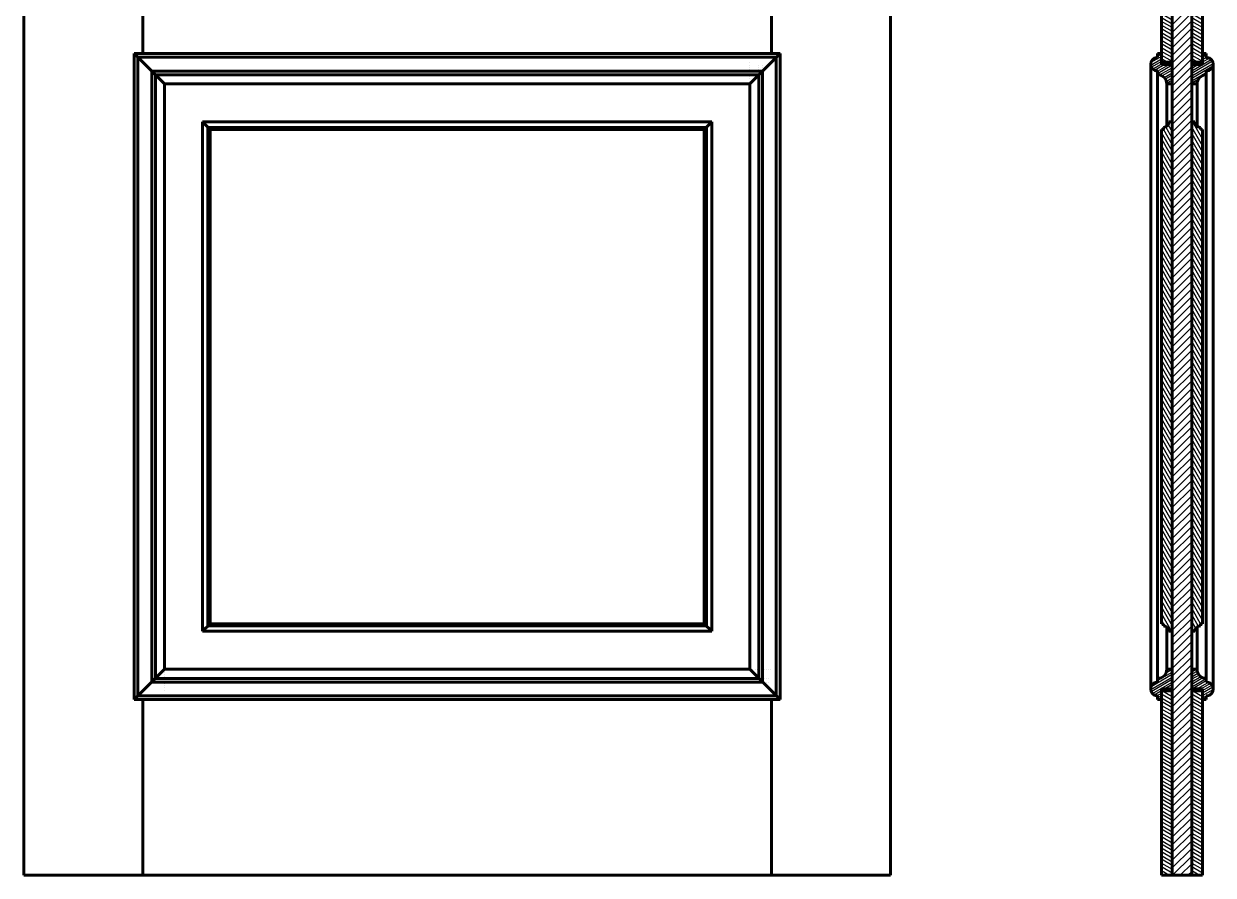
# Model space of a CAD drawing. Header units: inches. Extents: x -4554 to 14101, y -13650 to 2449.
# Drawn here: x 3000 to 4098, y -3200 to -2414 of the extents above; entities that cross this region are included whole.
import ezdxf

# ---------------------------------------------------------------- set-up
doc = ezdxf.new("R2010")
doc.units = ezdxf.units.IN
doc.layers.add('Слой1', color=7, linetype='Continuous')

# ---------------------------------------------------------------- blocks, each defined once
blk = doc.blocks.new('*B170')
at = {"layer": 'Слой1', "linetype": 'Continuous'}
for p, q in [((4078, -2457.9), (4096.1, -2447.4)), ((4088, -2442.9), (4089.5, -2442)), ((4091.5, -2443.2), (4088, -2445.2)), ((4088, -2447.5), (4091.6, -2445.4)), ((4094.4, -2446.1), (4088, -2449.8)), ((4097.3, -2449.1), (4078, -2460.2)), ((4078, -2462.5), (4097.8, -2451.1)), ((4084.2, -2452), (4078, -2455.6)), ((4078, -2453.3), (4080.2, -2452)), ((4097.6, -2453.5), (4078, -2464.8)), ((4078, -2467.1), (4091.5, -2459.3)), ((4084, -2465.9), (4078, -2469.4)), ((4081, -2470), (4083.1, -2468.8))]:
    blk.add_line(p, q, dxfattribs=at)
blk = doc.blocks.new('*B171')
at = {"layer": 'Слой1', "linetype": 'Continuous'}
for p, q in [((4040.2, -2452.6), (4050, -2446.9)), ((4050, -2444.6), (4040.4, -2450.2)), ((4046.5, -2444.3), (4050, -2442.3)), ((4050, -2449.2), (4040.8, -2454.5)), ((4041.9, -2456.2), (4050, -2451.5)), ((4053.2, -2452), (4043.7, -2457.5)), ((4046.5, -2458.2), (4057.2, -2452)), ((4060, -2452.7), (4046.5, -2460.5)), ((4048.4, -2461.7), (4060, -2455)), ((4060, -2457.3), (4050.7, -2462.6)), ((4052.5, -2464), (4060, -2459.6)), ((4060, -2461.9), (4053.7, -2465.5)), ((4054.6, -2467.4), (4060, -2464.2)), ((4060, -2466.5), (4055, -2469.4)), ((4058, -2470), (4060, -2468.8))]:
    blk.add_line(p, q, dxfattribs=at)
blk = doc.blocks.new('*B172')
at = {"layer": 'Слой1', "linetype": 'Continuous'}
for p, q in [((4088, -2348.7), (4078, -2342.9)), ((4078, -2346.4), (4088, -2352.1)), ((4079, -2340), (4088, -2345.2)), ((4088, -2341.7), (4085, -2340)), ((4088, -2355.6), (4078, -2349.8)), ((4078, -2353.3), (4088, -2359.1)), ((4088, -2362.5), (4078, -2356.7)), ((4078, -2360.2), (4088, -2366)), ((4088, -2369.4), (4078, -2363.7)), ((4078, -2367.1), (4088, -2372.9)), ((4088, -2376.4), (4078, -2370.6)), ((4078, -2374.1), (4088, -2379.8)), ((4088, -2383.3), (4078, -2377.5)), ((4078, -2381), (4088, -2386.8)), ((4088, -2390.2), (4078, -2384.5)), ((4078, -2387.9), (4088, -2393.7)), ((4088, -2397.2), (4078, -2391.4)), ((4078, -2394.8), (4088, -2400.6)), ((4088, -2404.1), (4078, -2398.3)), ((4078, -2401.8), (4088, -2407.5)), ((4088, -2411), (4078, -2405.2)), ((4078, -2408.7), (4088, -2414.5)), ((4088, -2417.9), (4078, -2412.2)), ((4078, -2415.6), (4088, -2421.4)), ((4088, -2424.9), (4078, -2419.1)), ((4078, -2422.6), (4088, -2428.3)), ((4088, -2431.8), (4078, -2426)), ((4078, -2429.5), (4088, -2435.3)), ((4088, -2438.7), (4078, -2433)), ((4078, -2436.4), (4088, -2442.2)), ((4088, -2445.7), (4078, -2439.9)), ((4078, -2443.3), (4088, -2449.1)), ((4083.5, -2450), (4078, -2446.8))]:
    blk.add_line(p, q, dxfattribs=at)
blk = doc.blocks.new('*B173')
at = {"layer": 'Слой1', "linetype": 'Continuous'}
for p, q in [((4060, -2348.7), (4050, -2342.9)), ((4050, -2346.4), (4060, -2352.1)), ((4051, -2340), (4060, -2345.2)), ((4060, -2341.7), (4057, -2340)), ((4060, -2355.6), (4050, -2349.8)), ((4050, -2353.3), (4060, -2359.1)), ((4060, -2362.5), (4050, -2356.7)), ((4050, -2360.2), (4060, -2366)), ((4060, -2369.4), (4050, -2363.7)), ((4050, -2367.1), (4060, -2372.9)), ((4060, -2376.4), (4050, -2370.6)), ((4050, -2374.1), (4060, -2379.8)), ((4060, -2383.3), (4050, -2377.5)), ((4050, -2381), (4060, -2386.8)), ((4060, -2390.2), (4050, -2384.5)), ((4050, -2387.9), (4060, -2393.7)), ((4060, -2397.2), (4050, -2391.4)), ((4050, -2394.8), (4060, -2400.6)), ((4060, -2404.1), (4050, -2398.3)), ((4050, -2401.8), (4060, -2407.5)), ((4060, -2411), (4050, -2405.2)), ((4050, -2408.7), (4060, -2414.5)), ((4060, -2417.9), (4050, -2412.2)), ((4050, -2415.6), (4060, -2421.4)), ((4060, -2424.9), (4050, -2419.1)), ((4050, -2422.6), (4060, -2428.3)), ((4060, -2431.8), (4050, -2426)), ((4050, -2429.5), (4060, -2435.3)), ((4060, -2438.7), (4050, -2433)), ((4050, -2436.4), (4060, -2442.2)), ((4060, -2445.7), (4050, -2439.9)), ((4050, -2443.3), (4060, -2449.1)), ((4055.5, -2450), (4050, -2446.8))]:
    blk.add_line(p, q, dxfattribs=at)
blk = doc.blocks.new('*B174')
at = {"layer": 'Слой1', "linetype": 'Continuous'}
for p, q in [((4079, -3030), (4088, -3035.2)), ((4088, -3031.7), (4085, -3030)), ((4088, -3038.7), (4078, -3032.9)), ((4078, -3036.4), (4088, -3042.1)), ((4088, -3045.6), (4078, -3039.8)), ((4078, -3043.3), (4088, -3049.1)), ((4088, -3052.5), (4078, -3046.7)), ((4078, -3050.2), (4088, -3056)), ((4088, -3059.4), (4078, -3053.7)), ((4078, -3057.1), (4088, -3062.9)), ((4088, -3066.4), (4078, -3060.6)), ((4078, -3064.1), (4088, -3069.8)), ((4088, -3073.3), (4078, -3067.5)), ((4078, -3071), (4088, -3076.8)), ((4088, -3080.2), (4078, -3074.5)), ((4078, -3077.9), (4088, -3083.7)), ((4088, -3087.2), (4078, -3081.4)), ((4078, -3084.8), (4088, -3090.6)), ((4088, -3094.1), (4078, -3088.3)), ((4078, -3091.8), (4088, -3097.5)), ((4088, -3101), (4078, -3095.2)), ((4078, -3098.7), (4088, -3104.5)), ((4088, -3107.9), (4078, -3102.2)), ((4078, -3105.6), (4088, -3111.4)), ((4088, -3114.9), (4078, -3109.1)), ((4078, -3112.6), (4088, -3118.3)), ((4088, -3121.8), (4078, -3116)), ((4078, -3119.5), (4088, -3125.3)), ((4088, -3128.7), (4078, -3123)), ((4078, -3126.4), (4088, -3132.2)), ((4088, -3135.7), (4078, -3129.9)), ((4078, -3133.3), (4088, -3139.1)), ((4088, -3142.6), (4078, -3136.8)), ((4078, -3140.3), (4088, -3146)), ((4088, -3149.5), (4078, -3143.7)), ((4078, -3147.2), (4088, -3153)), ((4088, -3156.4), (4078, -3150.7)), ((4078, -3154.1), (4088, -3159.9)), ((4088, -3163.4), (4078, -3157.6)), ((4078, -3161.1), (4088, -3166.8)), ((4088, -3170.3), (4078, -3164.5)), ((4078, -3168), (4088, -3173.8)), ((4088, -3177.2), (4078, -3171.5)), ((4078, -3174.9), (4088, -3180.7)), ((4088, -3184.2), (4078, -3178.4)), ((4078, -3181.8), (4088, -3187.6)), ((4088, -3191.1), (4078, -3185.3)), ((4078, -3188.8), (4088, -3194.5)), ((4088, -3198), (4078, -3192.2)), ((4078, -3195.7), (4085.4, -3200)), ((4079.4, -3200), (4078, -3199.2))]:
    blk.add_line(p, q, dxfattribs=at)
blk = doc.blocks.new('*B175')
at = {"layer": 'Слой1', "linetype": 'Continuous'}
for p, q in [((4051, -3030), (4060, -3035.2)), ((4060, -3031.7), (4057, -3030)), ((4060, -3038.7), (4050, -3032.9)), ((4050, -3036.4), (4060, -3042.1)), ((4060, -3045.6), (4050, -3039.8)), ((4050, -3043.3), (4060, -3049.1)), ((4060, -3052.5), (4050, -3046.7)), ((4050, -3050.2), (4060, -3056)), ((4060, -3059.4), (4050, -3053.7)), ((4050, -3057.1), (4060, -3062.9)), ((4060, -3066.4), (4050, -3060.6)), ((4050, -3064.1), (4060, -3069.8)), ((4060, -3073.3), (4050, -3067.5)), ((4050, -3071), (4060, -3076.8)), ((4060, -3080.2), (4050, -3074.5)), ((4050, -3077.9), (4060, -3083.7)), ((4060, -3087.2), (4050, -3081.4)), ((4050, -3084.8), (4060, -3090.6)), ((4060, -3094.1), (4050, -3088.3)), ((4050, -3091.8), (4060, -3097.5)), ((4060, -3101), (4050, -3095.2)), ((4050, -3098.7), (4060, -3104.5)), ((4060, -3107.9), (4050, -3102.2)), ((4050, -3105.6), (4060, -3111.4)), ((4060, -3114.9), (4050, -3109.1)), ((4050, -3112.6), (4060, -3118.3)), ((4060, -3121.8), (4050, -3116)), ((4050, -3119.5), (4060, -3125.3)), ((4060, -3128.7), (4050, -3123)), ((4050, -3126.4), (4060, -3132.2)), ((4060, -3135.7), (4050, -3129.9)), ((4050, -3133.3), (4060, -3139.1)), ((4060, -3142.6), (4050, -3136.8)), ((4050, -3140.3), (4060, -3146)), ((4060, -3149.5), (4050, -3143.7)), ((4050, -3147.2), (4060, -3153)), ((4060, -3156.4), (4050, -3150.7)), ((4050, -3154.1), (4060, -3159.9)), ((4060, -3163.4), (4050, -3157.6)), ((4050, -3161.1), (4060, -3166.8)), ((4060, -3170.3), (4050, -3164.5)), ((4050, -3168), (4060, -3173.8)), ((4060, -3177.2), (4050, -3171.5)), ((4050, -3174.9), (4060, -3180.7)), ((4060, -3184.2), (4050, -3178.4)), ((4050, -3181.8), (4060, -3187.6)), ((4060, -3191.1), (4050, -3185.3)), ((4050, -3188.8), (4060, -3194.5)), ((4060, -3198), (4050, -3192.2)), ((4050, -3195.7), (4057.4, -3200)), ((4051.4, -3200), (4050, -3199.2))]:
    blk.add_line(p, q, dxfattribs=at)
blk = doc.blocks.new('*B176')
at = {"layer": 'Слой1', "linetype": 'Continuous'}
for p, q in [((4088, -2527), (4078, -2509.7)), ((4078.7, -2505), (4088, -2521)), ((4086, -2511.6), (4085.1, -2509.9)), ((4088, -2515), (4086.3, -2512)), ((4078, -2515.7), (4088, -2533)), ((4088, -2539), (4078, -2521.7)), ((4078, -2527.7), (4088, -2545)), ((4088, -2551), (4078, -2533.7)), ((4078, -2539.7), (4088, -2557)), ((4088, -2563), (4078, -2545.7)), ((4078, -2551.7), (4088, -2569)), ((4088, -2575), (4078, -2557.7)), ((4078, -2563.7), (4088, -2581)), ((4088, -2587), (4078, -2569.7)), ((4078, -2575.7), (4088, -2593)), ((4088, -2599), (4078, -2581.7)), ((4078, -2587.7), (4088, -2605)), ((4088, -2611), (4078, -2593.7)), ((4078, -2599.7), (4088, -2617)), ((4088, -2623), (4078, -2605.7)), ((4078, -2611.7), (4088, -2629)), ((4088, -2635), (4078, -2617.7)), ((4078, -2623.7), (4088, -2641)), ((4088, -2647), (4078, -2629.7)), ((4078, -2635.7), (4088, -2653)), ((4088, -2659), (4078, -2641.7)), ((4078, -2647.7), (4088, -2665)), ((4088, -2671), (4078, -2653.7)), ((4078, -2659.7), (4088, -2677)), ((4088, -2683), (4078, -2665.7)), ((4078, -2671.7), (4088, -2689)), ((4088, -2695), (4078, -2677.7)), ((4078, -2683.7), (4088, -2701)), ((4088, -2707), (4078, -2689.7)), ((4078, -2695.7), (4088, -2713)), ((4088, -2719), (4078, -2701.7)), ((4078, -2707.7), (4088, -2725)), ((4088, -2731), (4078, -2713.7)), ((4078, -2719.7), (4088, -2737)), ((4088, -2743), (4078, -2725.7)), ((4078, -2731.7), (4088, -2749)), ((4088, -2755), (4078, -2737.7)), ((4078, -2743.7), (4088, -2761)), ((4088, -2767), (4078, -2749.7)), ((4078, -2755.7), (4088, -2773)), ((4088, -2779), (4078, -2761.7)), ((4078, -2767.7), (4088, -2785)), ((4088, -2791), (4078, -2773.7)), ((4078, -2779.7), (4088, -2797)), ((4088, -2803), (4078, -2785.7)), ((4078, -2791.7), (4088, -2809)), ((4088, -2815), (4078, -2797.7)), ((4078, -2803.7), (4088, -2821)), ((4088, -2827), (4078, -2809.7)), ((4078, -2815.7), (4088, -2833)), ((4088, -2839), (4078, -2821.7)), ((4078, -2827.7), (4088, -2845)), ((4088, -2851), (4078, -2833.7)), ((4078, -2839.7), (4088, -2857)), ((4088, -2863), (4078, -2845.7)), ((4078, -2851.7), (4088, -2869)), ((4088, -2875), (4078, -2857.7)), ((4078, -2863.7), (4088, -2881)), ((4088, -2887), (4078, -2869.7)), ((4078, -2875.7), (4088, -2893)), ((4088, -2899), (4078, -2881.7)), ((4078, -2887.7), (4088, -2905)), ((4088, -2911), (4078, -2893.7)), ((4078, -2899.7), (4088, -2917)), ((4088, -2923), (4078, -2905.7)), ((4078, -2911.7), (4088, -2929)), ((4088, -2935), (4078, -2917.7)), ((4078, -2923.7), (4088, -2941)), ((4088, -2947), (4078, -2929.7)), ((4078, -2935.7), (4088, -2953)), ((4088, -2959), (4078, -2941.7)), ((4078, -2947.7), (4088, -2965)), ((4086.2, -2968), (4078, -2953.7)), ((4078, -2959.7), (4084.1, -2970.3)), ((4081.8, -2972.3), (4078, -2965.7)), ((4078, -2971.7), (4079.9, -2975))]:
    blk.add_line(p, q, dxfattribs=at)
blk = doc.blocks.new('*B177')
at = {"layer": 'Слой1', "linetype": 'Continuous'}
for p, q in [((4051.9, -2512), (4060, -2526)), ((4060, -2520), (4054, -2509.6)), ((4056.3, -2507.6), (4060, -2514)), ((4060, -2508), (4058.3, -2505)), ((4060, -2532), (4050, -2514.7)), ((4050, -2520.7), (4060, -2538)), ((4060, -2544), (4050, -2526.7)), ((4050, -2532.7), (4060, -2550)), ((4060, -2556), (4050, -2538.7)), ((4050, -2544.7), (4060, -2562)), ((4060, -2568), (4050, -2550.7)), ((4050, -2556.7), (4060, -2574)), ((4060, -2580), (4050, -2562.7)), ((4050, -2568.7), (4060, -2586)), ((4060, -2592), (4050, -2574.7)), ((4050, -2580.7), (4060, -2598)), ((4060, -2604), (4050, -2586.7)), ((4050, -2592.7), (4060, -2610)), ((4060, -2616), (4050, -2598.7)), ((4050, -2604.7), (4060, -2622)), ((4060, -2628), (4050, -2610.7)), ((4050, -2616.7), (4060, -2634)), ((4060, -2640), (4050, -2622.7)), ((4050, -2628.7), (4060, -2646)), ((4060, -2652), (4050, -2634.7)), ((4050, -2640.7), (4060, -2658)), ((4060, -2664), (4050, -2646.7)), ((4050, -2652.7), (4060, -2670)), ((4060, -2676), (4050, -2658.7)), ((4050, -2664.7), (4060, -2682)), ((4060, -2688), (4050, -2670.7)), ((4050, -2676.7), (4060, -2694)), ((4060, -2700), (4050, -2682.7)), ((4050, -2688.7), (4060, -2706)), ((4060, -2712), (4050, -2694.7)), ((4050, -2700.7), (4060, -2718)), ((4060, -2724), (4050, -2706.7)), ((4050, -2712.7), (4060, -2730)), ((4060, -2736), (4050, -2718.7)), ((4050, -2724.7), (4060, -2742)), ((4060, -2748), (4050, -2730.7)), ((4050, -2736.7), (4060, -2754)), ((4060, -2760), (4050, -2742.7)), ((4050, -2748.7), (4060, -2766)), ((4060, -2772), (4050, -2754.7)), ((4050, -2760.7), (4060, -2778)), ((4060, -2784), (4050, -2766.7)), ((4050, -2772.7), (4060, -2790)), ((4060, -2796), (4050, -2778.7)), ((4050, -2784.7), (4060, -2802)), ((4060, -2808), (4050, -2790.7)), ((4050, -2796.7), (4060, -2814)), ((4060, -2820), (4050, -2802.7)), ((4050, -2808.7), (4060, -2826)), ((4060, -2832), (4050, -2814.7)), ((4050, -2820.7), (4060, -2838)), ((4060, -2844), (4050, -2826.7)), ((4050, -2832.7), (4060, -2850)), ((4060, -2856), (4050, -2838.7)), ((4050, -2844.7), (4060, -2862)), ((4060, -2868), (4050, -2850.7)), ((4050, -2856.7), (4060, -2874)), ((4060, -2880), (4050, -2862.7)), ((4050, -2868.7), (4060, -2886)), ((4060, -2892), (4050, -2874.7)), ((4050, -2880.7), (4060, -2898)), ((4060, -2904), (4050, -2886.7)), ((4050, -2892.7), (4060, -2910)), ((4060, -2916), (4050, -2898.7)), ((4050, -2904.7), (4060, -2922)), ((4060, -2928), (4050, -2910.7)), ((4050, -2916.7), (4060, -2934)), ((4060, -2940), (4050, -2922.7)), ((4050, -2928.7), (4060, -2946)), ((4060, -2952), (4050, -2934.7)), ((4050, -2940.7), (4060, -2958)), ((4060, -2964), (4050, -2946.7)), ((4050, -2952.7), (4060, -2970)), ((4059.4, -2975), (4050, -2958.7)), ((4050, -2964.7), (4051.9, -2968)), ((4052, -2968.1), (4053.1, -2970.1))]:
    blk.add_line(p, q, dxfattribs=at)
blk = doc.blocks.new('*B178')
at = {"layer": 'Слой1', "linetype": 'Continuous'}
for p, q in [((4078, -3012.3), (4082, -3010)), ((4083.2, -3011.6), (4078, -3014.6)), ((4078, -3016.9), (4083.8, -3013.6)), ((4084.8, -3015.3), (4078, -3019.2)), ((4078, -3021.5), (4086.3, -3016.7)), ((4088.3, -3017.9), (4078, -3023.9)), ((4078, -3026.2), (4091.3, -3018.5)), ((4091.5, -3020.7), (4078.8, -3028)), ((4082.8, -3028), (4093.1, -3022.1)), ((4095.3, -3023.1), (4086.8, -3028)), ((4088, -3029.6), (4096.7, -3024.6)), ((4097.6, -3026.4), (4088, -3031.9)), ((4088, -3034.2), (4097.8, -3028.6)), ((4097.1, -3031.3), (4088, -3036.6)), ((4089.5, -3038), (4091.5, -3036.8))]:
    blk.add_line(p, q, dxfattribs=at)
blk = doc.blocks.new('*B179')
at = {"layer": 'Слой1', "linetype": 'Continuous'}
for p, q in [((4040.2, -3028.7), (4060, -3017.2)), ((4060, -3014.9), (4040.5, -3026.2)), ((4046.5, -3020.4), (4060, -3012.6)), ((4060, -3010.3), (4054.2, -3013.6)), ((4055, -3010.9), (4056.5, -3010)), ((4060, -3019.5), (4040.6, -3030.7)), ((4041.7, -3032.4), (4060, -3021.8)), ((4050, -3029.9), (4043.3, -3033.8)), ((4060, -3024.1), (4053.3, -3028)), ((4057.3, -3028), (4060, -3026.5)), ((4045.9, -3034.6), (4050, -3032.2)), ((4050, -3034.5), (4046.5, -3036.6)), ((4048, -3038), (4050, -3036.8))]:
    blk.add_line(p, q, dxfattribs=at)
blk = doc.blocks.new('*B180')
at = {"layer": 'Слой1', "linetype": 'Continuous'}
for p, q in [((4078, -2397.4), (4060, -2415.4)), ((4060, -2422.5), (4078, -2404.5)), ((4078, -2411.6), (4060, -2429.6)), ((4060, -2436.6), (4078, -2418.6)), ((4078, -2425.7), (4060, -2443.7)), ((4060, -2450.8), (4078, -2432.8)), ((4078, -2439.9), (4060, -2457.9)), ((4060, -2464.9), (4078, -2446.9)), ((4078, -2454), (4060, -2472)), ((4060, -2479.1), (4078, -2461.1)), ((4078, -2468.1), (4060, -2486.1)), ((4060, -2493.2), (4078, -2475.2)), ((4078, -2482.3), (4060, -2500.3)), ((4060, -2507.4), (4078, -2489.4)), ((4078, -2496.4), (4060, -2514.4)), ((4060, -2521.5), (4078, -2503.5)), ((4078, -2510.6), (4060, -2528.6)), ((4060, -2535.6), (4078, -2517.6)), ((4078, -2524.7), (4060, -2542.7)), ((4060, -2549.8), (4078, -2531.8)), ((4078, -2538.9), (4060, -2556.9)), ((4060, -2563.9), (4078, -2545.9)), ((4078, -2553), (4060, -2571)), ((4060, -2578.1), (4078, -2560.1)), ((4078, -2567.1), (4060, -2585.1)), ((4060, -2592.2), (4078, -2574.2)), ((4078, -2581.3), (4060, -2599.3)), ((4060, -2606.4), (4078, -2588.4)), ((4078, -2595.4), (4060, -2613.4)), ((4060, -2620.5), (4078, -2602.5)), ((4078, -2609.6), (4060, -2627.6)), ((4060, -2634.6), (4078, -2616.6)), ((4078, -2623.7), (4060, -2641.7)), ((4060, -2648.8), (4078, -2630.8)), ((4078, -2637.9), (4060, -2655.9)), ((4060, -2662.9), (4078, -2644.9)), ((4078, -2652), (4060, -2670)), ((4060, -2677.1), (4078, -2659.1)), ((4078, -2666.1), (4060, -2684.1)), ((4060, -2691.2), (4078, -2673.2)), ((4078, -2680.3), (4060, -2698.3)), ((4060, -2705.3), (4078, -2687.3)), ((4078, -2694.4), (4060, -2712.4)), ((4060, -2719.5), (4078, -2701.5)), ((4078, -2708.6), (4060, -2726.6)), ((4060, -2733.6), (4078, -2715.6)), ((4078, -2722.7), (4060, -2740.7)), ((4060, -2747.8), (4078, -2729.8)), ((4078, -2736.8), (4060, -2754.8)), ((4060, -2761.9), (4078, -2743.9)), ((4078, -2751), (4060, -2769)), ((4060, -2776.1), (4078, -2758.1)), ((4078, -2765.1), (4060, -2783.1)), ((4060, -2790.2), (4078, -2772.2)), ((4078, -2779.3), (4060, -2797.3)), ((4060, -2804.3), (4078, -2786.3)), ((4078, -2793.4), (4060, -2811.4)), ((4060, -2818.5), (4078, -2800.5)), ((4078, -2807.6), (4060, -2825.6)), ((4060, -2832.6), (4078, -2814.6)), ((4078, -2821.7), (4060, -2839.7)), ((4060, -2846.8), (4078, -2828.8)), ((4078, -2835.8), (4060, -2853.8)), ((4060, -2860.9), (4078, -2842.9)), ((4078, -2850), (4060, -2868)), ((4060, -2875.1), (4078, -2857.1)), ((4078, -2864.1), (4060, -2882.1)), ((4060, -2889.2), (4078, -2871.2)), ((4078, -2878.3), (4060, -2896.3)), ((4060, -2903.3), (4078, -2885.3)), ((4078, -2892.4), (4060, -2910.4)), ((4060, -2917.5), (4078, -2899.5)), ((4078, -2906.6), (4060, -2924.6)), ((4060, -2931.6), (4078, -2913.6)), ((4078, -2920.7), (4060, -2938.7)), ((4060, -2945.8), (4078, -2927.8)), ((4078, -2934.8), (4060, -2952.8)), ((4060, -2959.9), (4078, -2941.9)), ((4078, -2949), (4060, -2967)), ((4060, -2974), (4078, -2956)), ((4078, -2963.1), (4060, -2981.1)), ((4060, -2988.2), (4078, -2970.2)), ((4078, -2977.3), (4060, -2995.3)), ((4060, -3002.3), (4078, -2984.3)), ((4078, -2991.4), (4060, -3009.4)), ((4060, -3016.5), (4078, -2998.5)), ((4078, -3005.5), (4060, -3023.5)), ((4060, -3030.6), (4078, -3012.6)), ((4078, -3019.7), (4060, -3037.7)), ((4060, -3044.8), (4078, -3026.8)), ((4078, -3033.8), (4060, -3051.8)), ((4060, -3058.9), (4078, -3040.9)), ((4078, -3048), (4060, -3066)), ((4060, -3073), (4078, -3055)), ((4078, -3062.1), (4060, -3080.1)), ((4060, -3087.2), (4078, -3069.2)), ((4078, -3076.3), (4060, -3094.3)), ((4060, -3101.3), (4078, -3083.3)), ((4078, -3090.4), (4060, -3108.4)), ((4060, -3115.5), (4078, -3097.5)), ((4078, -3104.5), (4060, -3122.5)), ((4060, -3129.6), (4078, -3111.6)), ((4078, -3118.7), (4060, -3136.7)), ((4060, -3143.8), (4078, -3125.8)), ((4078, -3132.8), (4060, -3150.8)), ((4060, -3157.9), (4078, -3139.9)), ((4078, -3147), (4060, -3165)), ((4060, -3172), (4078, -3154)), ((4078, -3161.1), (4060, -3179.1)), ((4060, -3186.2), (4078, -3168.2)), ((4078, -3175.3), (4060, -3193.3)), ((4060.3, -3200), (4078, -3182.3)), ((4078, -3189.4), (4067.4, -3200)), ((4074.5, -3200), (4078, -3196.5))]:
    blk.add_line(p, q, dxfattribs=at)

msp = doc.modelspace()

# ---------------------------------------------------------------- linework, layer by layer
at = {"layer": 'Слой1', "color": 7, "linetype": 'Continuous', "lineweight": 60}
for p, q in [((3000, -3200), (3000, -1100)), ((3800, -3200), (3800, -1100)), ((4050, -2452), (4050, -2338)), ((4088, -2452), (4088, -2338)), ((3110, -2442), (3110, -2348)), ((3690, -2442), (3690, -2348)), ((4060, -3200), (4060, -2340)), ((4078, -3200), (4078, -2340)), ((3102, -2442), (3102, -3038)), ((3102, -2442), (3698, -2442)), ((3130, -2470), (3102, -2442)), ((3694.6, -2445.4), (3105.4, -2445.4)), ((3105.4, -3034.6), (3105.4, -2445.4)), ((3110, -2445.8), (3110, -2445.8)), ((3121.5, -2445.8), (3121.5, -2445.8)), ((3670, -2470), (3698, -2442)), ((3690, -2445.8), (3690, -2445.8)), ((3694.6, -3034.6), (3694.6, -2445.4)), ((3698, -2442), (3698, -3038)), ((4046.5, -2445.4), (4046.5, -2442)), ((4046.5, -2442), (4050, -2442)), ((4050, -2442), (4050, -2452)), ((4091.5, -2442), (4088, -2442)), ((4088, -2442), (4088, -2452)), ((4091.5, -2445.4), (4091.5, -2442)), ((3681.9, -2458.1), (3118.1, -2458.1)), ((3118.1, -3021.9), (3118.1, -2458.1)), ((3670, -2450.6), (3670, -2450.6)), ((3670, -2452.9), (3670, -2452.9)), ((3670, -2454.9), (3670, -2454.9)), ((3670, -2456.6), (3670, -2456.6)), ((3670, -2457.7), (3670, -2457.7)), ((3678.5, -2452.9), (3678.5, -2452.9)), ((3678.5, -2454.9), (3678.5, -2454.9)), ((3678.5, -2456.6), (3678.5, -2456.6)), ((3681.9, -2458.1), (3681.8, -2458.2)), ((3681.9, -2452.9), (3681.9, -2452.9)), ((3681.9, -2454.9), (3681.9, -2454.9)), ((3681.9, -3021.9), (3681.9, -2458.1)), ((4040.2, -3027.1), (4040.2, -2452.9)), ((4046.5, -2461.5), (4046.5, -2458.1)), ((4060, -2450), (4050, -2450)), ((4050, -2452), (4060, -2452)), ((4078, -2450), (4088, -2450)), ((4088, -2452), (4078, -2452)), ((4091.5, -2461.5), (4091.5, -2458.1)), ((4097.8, -3027.1), (4097.8, -2452.9)), ((3121.5, -3018.5), (3121.5, -2461.5)), ((3678.5, -2461.5), (3121.5, -2461.5)), ((3130, -3010), (3130, -2470)), ((3670, -2470), (3130, -2470)), ((3670, -2461.5), (3670, -2461.5)), ((3670, -2463.1), (3670, -2463.1)), ((3670, -2465), (3670, -2465)), ((3670, -2467.4), (3670, -2467.4)), ((3670, -3010), (3670, -2470)), ((3678.5, -3018.5), (3678.5, -2461.5)), ((4046.5, -3018.5), (4046.5, -2461.5)), ((4055, -2508.9), (4055, -2470)), ((4060, -2470), (4055, -2470)), ((4078, -2470), (4083, -2470)), ((4083, -2508.9), (4083, -2470)), ((4091.5, -3018.5), (4091.5, -2461.5)), ((3635, -2505), (3165, -2505)), ((3172, -2512), (3165, -2505)), ((3165, -2975), (3165, -2505)), ((3170, -2510), (3630, -2510)), ((3170, -2510), (3170, -2970)), ((3172, -2512), (3628, -2512)), ((3172, -2968), (3172, -2512)), ((3628, -2512), (3635, -2505)), ((3628, -2968), (3628, -2512)), ((3630, -2510), (3630, -2970)), ((3635, -2975), (3635, -2505)), ((4050, -2968), (4050, -2512)), ((4050, -2512), (4052, -2512)), ((4052, -2512), (4052, -2510)), ((4057, -2505), (4060, -2505)), ((4081, -2505), (4078, -2505)), ((4086, -2512), (4086, -2510)), ((4088, -2512), (4086, -2512)), ((4088, -2968), (4088, -2512)), ((3172, -2968), (3165, -2975)), ((3635, -2975), (3165, -2975)), ((3630, -2970), (3170, -2970)), ((3628, -2968), (3172, -2968)), ((3635, -2975), (3628, -2968)), ((4050, -2968), (4052, -2968)), ((4052, -2968), (4052, -2970)), ((4055, -2971.1), (4055, -3010)), ((4057, -2975), (4060, -2975)), ((4081, -2975), (4078, -2975)), ((4083, -2971.1), (4083, -3010)), ((4088, -2968), (4086, -2968)), ((4086, -2968), (4086, -2970)), ((3102, -3038), (3130, -3010)), ((3678.5, -3018.5), (3121.5, -3018.5)), ((3670, -3010), (3130, -3010)), ((3130, -3012.6), (3130, -3012.6)), ((3130, -3015), (3130, -3015)), ((3130, -3016.9), (3130, -3016.9)), ((3130, -3018.5), (3130, -3018.5)), ((3698, -3038), (3670, -3010)), ((3672.6, -3010), (3672.6, -3010)), ((3675, -3010), (3675, -3010)), ((3676.9, -3010), (3676.9, -3010)), ((3678.5, -3010), (3678.5, -3010)), ((3682.3, -3010), (3682.3, -3010)), ((3683.4, -3010), (3683.4, -3010)), ((3683.4, -3018.5), (3683.4, -3018.5)), ((3685.1, -3010), (3685.1, -3010)), ((3685.1, -3018.5), (3685.1, -3018.5)), ((3687.1, -3010), (3687.1, -3010)), ((3687.1, -3018.5), (3687.1, -3018.5)), ((3689.4, -3010), (3689.4, -3010)), ((4046.5, -3018.5), (4046.5, -3021.9)), ((4060, -3010), (4055, -3010)), ((4078, -3010), (4083, -3010)), ((4091.5, -3018.5), (4091.5, -3021.9)), ((3118.1, -3021.9), (3118.2, -3021.8)), ((3681.9, -3021.9), (3118.1, -3021.9)), ((3130, -3022.3), (3130, -3022.3)), ((3130, -3023.4), (3130, -3023.4)), ((3130, -3025.1), (3130, -3025.1)), ((3130, -3027.1), (3130, -3027.1)), ((3130, -3029.4), (3130, -3029.4)), ((3681.9, -3021.9), (3681.8, -3021.8)), ((3685.1, -3021.9), (3685.1, -3021.9)), ((3687.1, -3021.9), (3687.1, -3021.9)), ((4050, -3200), (4050, -3028)), ((4050, -3038), (4050, -3028)), ((4050, -3028), (4060, -3028)), ((4060, -3030), (4050, -3030)), ((4088, -3028), (4078, -3028)), ((4078, -3030), (4088, -3030)), ((4088, -3200), (4088, -3028)), ((4088, -3038), (4088, -3028)), ((3102, -3038), (3698, -3038)), ((3694.6, -3034.6), (3105.4, -3034.6)), ((3110, -3200), (3110, -3038)), ((3690, -3200), (3690, -3038)), ((4046.5, -3034.6), (4046.5, -3038)), ((4046.5, -3038), (4050, -3038)), ((4091.5, -3038), (4088, -3038)), ((4091.5, -3034.6), (4091.5, -3038)), ((3800, -3200), (3000, -3200)), ((4088, -3200), (4050, -3200))]:
    msp.add_line(p, q, dxfattribs=at)
for centre, radius, start, end in [((4046.5, -2451.8), 6.35, 90, 270), ((4091.5, -2451.8), 6.35, 270, 450), ((4046.5, -2470), 8.5, 0, 90), ((4091.5, -2470), 8.5, 90, 180), ((4052, -2505), 5, 270, 360.2574), ((4086, -2505), 5, 179.7426, 270), ((4052, -2975), 5, 359.7426, 450), ((4086, -2975), 5, 90, 180.2574), ((4046.5, -3010), 8.5, 270, 360), ((4091.5, -3010), 8.5, 180, 270), ((4046.5, -3028.2), 6.35, 90, 270), ((4091.5, -3028.2), 6.35, 270, 450)]:
    msp.add_arc(centre, radius, start, end, dxfattribs=at)

# ---------------------------------------------------------------- block references
at = {"layer": 'Слой1'}
for name in ['*B180', '*B173', '*B172', '*B171', '*B170', '*B177', '*B176', '*B179', '*B178', '*B175', '*B174']:
    msp.add_blockref(name, (0, 0), dxfattribs=at)

doc.saveas('drawing.dxf')
